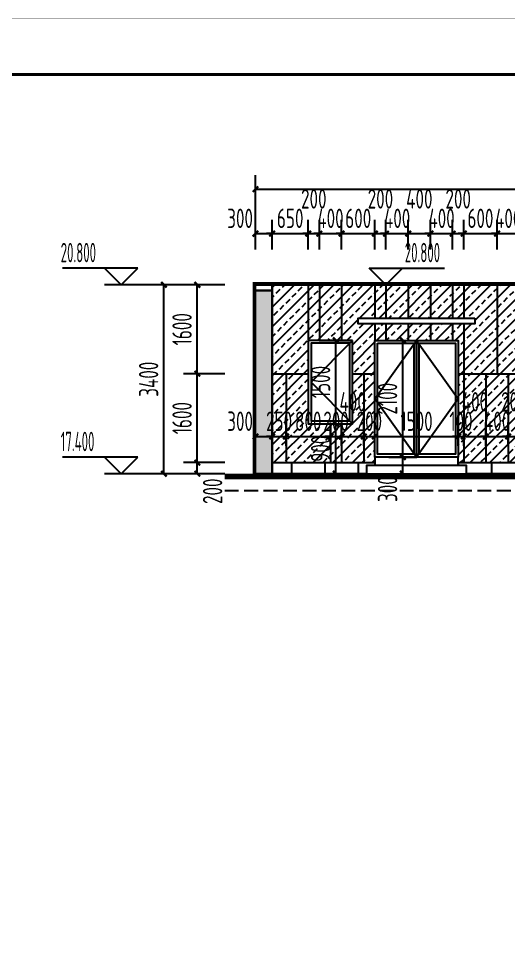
# Model space of a CAD drawing. Extents: x -863035 to 270371, y -8918 to 240488.
# Drawn here: x 204656 to 213469, y 155304 to 172177 of the extents above; entities that cross this region are included whole.
import ezdxf

# ---------------------------------------------------------------- set-up
doc = ezdxf.new("R2010")
doc.units = 0
doc.header["$LTSCALE"] = 1000
doc.header["$MEASUREMENT"] = 0
doc.linetypes.add('109-34 轴网$0$L1$0$$AUDIT_BAD_LTYPE1', pattern=[0])
doc.linetypes.add('DASH', pattern=[0.35, 0.25, -0.1])
for name, color, linetype in [('01-标注_尺寸', 124, 'Continuous'), ('01-标注_标高', 200, 'Continuous'), ('02-TEXT_标注', 130, 'Continuous'), ('05-填充_156', 156, 'Continuous'), ('05-填充_18', 18, 'Continuous'), ('A-C_窗', 140, 'Continuous'), ('E-墙面分格', 146, 'Continuous'), ('E-立面轮廓', 241, 'Continuous')]:
    doc.layers.add(name, color=color, linetype=linetype)
doc.layers.add('04-不打印_辅助线', color=165, linetype='Continuous', plot=False)
doc.styles.add('_TCH_DIM', font='ROS1', dxfattribs={"width": 0.75, "bigfont": 'JD'})
doc.styles.add('_TCH_DIM_T3', font='ROS1', dxfattribs={"width": 0.75, "bigfont": 'JD'})
doc.dimstyles.new('_TCH_ARCH&&100', dxfattribs={"dimtxt": 350, "dimasz": 100, "dimexe": 250, "dimexo": 300, "dimgap": 100, "dimtad": 1, "dimdec": 0, "dimzin": 0, "dimdsep": 46, "dimtxsty": '_TCH_DIM_T3', "dimblk": 'ARCHTICK', "dimcen": 0.09, "dimclrt": 7, "dimazin": 2, "dimtfac": 1, "dimtdec": 0, "dimtix": 1, "dimtmove": 2, "dimatfit": 3, "dimfxl": 0, "dimtolj": 1, "dimtzin": 0, "dimarcsym": 0})

# ---------------------------------------------------------------- blocks, each defined once
blk = doc.blocks.new('图框-A1+1-4')
for points, const_width in [([(0, 0), (1051, 0), (1051, 594), (0, 594)], 0.05), ([(976, 584), (25, 584), (25, 10), (976, 10)], 0.5)]:
    blk.add_lwpolyline(points, close=True, dxfattribs=dict(const_width=const_width))
blk = doc.blocks.new('AHSKLJDHOWIDJA')
blk.add_wipeout([(-314594, 266699), (-312794, 266699), (-312794, 266849), (-312944, 266849), (-312944, 269099), (-314444, 269099), (-314444, 266849), (-314594, 266849)]).dxf.layer = 'A-C_窗'
at = {"layer": 'A-C_窗', "linetype": '109-34 轴网$0$L1$0$$AUDIT_BAD_LTYPE1'}
for points in [[(-313694, 269099), (-312944, 268049), (-313694, 266999), (-314444, 268049), (-313694, 269099), (-313694, 266999)], [(-312944, 266849), (-312944, 266999), (-314444, 266999), (-314444, 266849)]]:
    blk.add_lwpolyline(points, dxfattribs=at)
for points in [[(-314444, 269099), (-313694, 269099), (-313694, 266999), (-314444, 266999)], [(-314394, 269049), (-313744, 269049), (-313744, 267049), (-314394, 267049)], [(-313694, 269099), (-312944, 269099), (-312944, 266999), (-313694, 266999)], [(-313644, 269049), (-312994, 269049), (-312994, 267049), (-313644, 267049)]]:
    blk.add_lwpolyline(points, close=True, dxfattribs=at)
at = {"layer": 'A-C_窗'}
blk.add_lwpolyline([(-312794, 266699), (-312794, 266849), (-314594, 266849), (-314594, 266699), (-312794, 266699)], dxfattribs=at)
blk = doc.blocks.new('JDLKSAJDLAKSDOW')
at = {"layer": 'A-C_窗', "linetype": '109-34 轴网$0$L1$0$$AUDIT_BAD_LTYPE1'}
for points in [[(-318024, 268749), (-318824, 268749), (-318824, 267249), (-318024, 267249)], [(-318074, 268699), (-318774, 268699), (-318774, 267299), (-318074, 267299)]]:
    blk.add_lwpolyline(points, close=True, dxfattribs=at)
blk.add_lwpolyline([(-318024, 268749), (-318774, 267999), (-318024, 267249)], dxfattribs=at)
blk = doc.blocks.new('_ArchTick')
at = {"color": 0, "linetype": 'ByBlock', "const_width": 0.4}
blk.add_lwpolyline([(-0.5, -0.5), (0.5, 0.5)], dxfattribs=at)
blk = doc.blocks.new('*D1823')
at = {"layer": '01-标注_尺寸', "color": 0, "lineweight": -2, "transparency": 16777216}
for p, q in [((207762, 167389), (207019, 167389)), ((207269, 163989), (207269, 167389)), ((207762, 163989), (207019, 163989))]:
    blk.add_line(p, q, dxfattribs=at)
at = {"layer": 'Defpoints', "color": 0, "transparency": 16777216}
for p in [(207269, 167389), (208062, 167389), (208062, 163989)]:
    blk.add_point(p, dxfattribs=at)
at = {"layer": '01-标注_尺寸', "color": 0, "lineweight": -2, "transparency": 16777216, "xscale": 100, "yscale": 100, "zscale": 100}
for p, rotation in [((207269, 167389), 90), ((207269, 163989), 270)]:
    blk.add_blockref('_ArchTick', p, dxfattribs=dict(at, rotation=rotation))
at = {"layer": '01-标注_尺寸', "color": 7, "transparency": 16777216, "insert": (206994, 165689), "char_height": 350, "attachment_point": 5, "rotation": 90, "style": '_TCH_DIM_T3'}
blk.add_mtext('\\A1;3400', dxfattribs=at)
blk = doc.blocks.new('*D1824')
at = {"layer": '01-标注_尺寸', "color": 0, "lineweight": -2, "transparency": 16777216}
for p, q in [((208364, 164189), (207621, 164189)), ((207871, 163989), (207871, 164189)), ((208364, 163989), (207621, 163989))]:
    blk.add_line(p, q, dxfattribs=at)
at = {"layer": 'Defpoints', "color": 0, "transparency": 16777216}
for p in [(207871, 164189), (208664, 164189), (208664, 163989)]:
    blk.add_point(p, dxfattribs=at)
at = {"layer": '01-标注_尺寸', "color": 0, "lineweight": -2, "transparency": 16777216, "xscale": 100, "yscale": 100, "zscale": 100}
for p, rotation in [((207871, 164189), 90), ((207871, 163989), 270)]:
    blk.add_blockref('_ArchTick', p, dxfattribs=dict(at, rotation=rotation))
at = {"layer": '01-标注_尺寸', "color": 7, "transparency": 16777216, "insert": (208146, 163673), "char_height": 350, "attachment_point": 5, "rotation": 90, "style": '_TCH_DIM_T3'}
blk.add_mtext('\\A1;200', dxfattribs=at)
blk = doc.blocks.new('*D1825')
at = {"layer": '01-标注_尺寸', "color": 0, "lineweight": -2, "transparency": 16777216}
for p, q in [((208364, 165789), (207621, 165789)), ((207871, 164189), (207871, 165789)), ((208364, 164189), (207621, 164189))]:
    blk.add_line(p, q, dxfattribs=at)
at = {"layer": 'Defpoints', "color": 0, "transparency": 16777216}
for p in [(207871, 165789), (208664, 165789), (208664, 164189)]:
    blk.add_point(p, dxfattribs=at)
at = {"layer": '01-标注_尺寸', "color": 0, "lineweight": -2, "transparency": 16777216, "xscale": 100, "yscale": 100, "zscale": 100}
for p, rotation in [((207871, 165789), 90), ((207871, 164189), 270)]:
    blk.add_blockref('_ArchTick', p, dxfattribs=dict(at, rotation=rotation))
at = {"layer": '01-标注_尺寸', "color": 7, "transparency": 16777216, "insert": (207596, 164989), "char_height": 350, "attachment_point": 5, "rotation": 90, "style": '_TCH_DIM_T3'}
blk.add_mtext('\\A1;1600', dxfattribs=at)
blk = doc.blocks.new('*D1826')
at = {"layer": '01-标注_尺寸', "color": 0, "lineweight": -2, "transparency": 16777216}
for p, q in [((208364, 167389), (207621, 167389)), ((207871, 165789), (207871, 167389)), ((208364, 165789), (207621, 165789))]:
    blk.add_line(p, q, dxfattribs=at)
at = {"layer": 'Defpoints', "color": 0, "transparency": 16777216}
for p in [(207871, 167389), (208664, 167389), (208664, 165789)]:
    blk.add_point(p, dxfattribs=at)
at = {"layer": '01-标注_尺寸', "color": 0, "lineweight": -2, "transparency": 16777216, "xscale": 100, "yscale": 100, "zscale": 100}
for p, rotation in [((207871, 167389), 90), ((207871, 165789), 270)]:
    blk.add_blockref('_ArchTick', p, dxfattribs=dict(at, rotation=rotation))
at = {"layer": '01-标注_尺寸', "color": 7, "transparency": 16777216, "insert": (207596, 166589), "char_height": 350, "attachment_point": 5, "rotation": 90, "style": '_TCH_DIM_T3'}
blk.add_mtext('\\A1;1600', dxfattribs=at)
blk = doc.blocks.new('*D1920')
at = {"layer": '01-标注_尺寸', "color": 0, "lineweight": -2, "transparency": 16777216}
for p, q in [((208918, 168324), (208918, 169360)), ((227318, 168324), (227318, 169360)), ((208918, 169110), (227318, 169110))]:
    blk.add_line(p, q, dxfattribs=at)
at = {"layer": 'Defpoints', "color": 0, "transparency": 16777216}
for p in [(227318, 169110), (208918, 168024), (227318, 168024)]:
    blk.add_point(p, dxfattribs=at)
at = {"layer": '01-标注_尺寸', "color": 0, "lineweight": -2, "transparency": 16777216, "xscale": 100, "yscale": 100, "zscale": 100, "rotation": 180}
blk.add_blockref('_ArchTick', (208918, 169110), dxfattribs=at)
at = {"layer": '01-标注_尺寸', "color": 0, "lineweight": -2, "transparency": 16777216, "xscale": 100, "yscale": 100, "zscale": 100}
blk.add_blockref('_ArchTick', (227318, 169110), dxfattribs=at)
at = {"layer": '01-标注_尺寸', "color": 7, "transparency": 16777216, "insert": (218118, 169385), "char_height": 350, "attachment_point": 5, "style": '_TCH_DIM_T3'}
blk.add_mtext('\\A1;18400', dxfattribs=at)
blk = doc.blocks.new('*D1921')
at = {"layer": '01-标注_尺寸', "color": 0, "lineweight": -2, "transparency": 16777216}
for p, q in [((208918, 168024), (208918, 168560)), ((209218, 168024), (209218, 168560)), ((208918, 168310), (209218, 168310))]:
    blk.add_line(p, q, dxfattribs=at)
at = {"layer": 'Defpoints', "color": 0, "transparency": 16777216}
for p in [(209218, 168310), (208918, 167724), (209218, 167724)]:
    blk.add_point(p, dxfattribs=at)
at = {"layer": '01-标注_尺寸', "color": 0, "lineweight": -2, "transparency": 16777216, "xscale": 100, "yscale": 100, "zscale": 100, "rotation": 180}
blk.add_blockref('_ArchTick', (208918, 168310), dxfattribs=at)
at = {"layer": '01-标注_尺寸', "color": 0, "lineweight": -2, "transparency": 16777216, "xscale": 100, "yscale": 100, "zscale": 100}
blk.add_blockref('_ArchTick', (209218, 168310), dxfattribs=at)
at = {"layer": '01-标注_尺寸', "color": 7, "transparency": 16777216, "insert": (208641, 168585), "char_height": 350, "attachment_point": 5, "style": '_TCH_DIM_T3'}
blk.add_mtext('\\A1;300', dxfattribs=at)
blk = doc.blocks.new('*D1922')
at = {"layer": '01-标注_尺寸', "color": 0, "lineweight": -2, "transparency": 16777216}
for p, q in [((209218, 168024), (209218, 168560)), ((209868, 168024), (209868, 168560)), ((209218, 168310), (209118, 168310)), ((209218, 168310), (209868, 168310)), ((209868, 168310), (209968, 168310))]:
    blk.add_line(p, q, dxfattribs=at)
at = {"layer": 'Defpoints', "color": 0, "transparency": 16777216}
for p in [(209868, 168310), (209218, 167724), (209868, 167724)]:
    blk.add_point(p, dxfattribs=at)
at = {"layer": '01-标注_尺寸', "color": 0, "lineweight": -2, "transparency": 16777216, "xscale": 100, "yscale": 100, "zscale": 100}
blk.add_blockref('_ArchTick', (209218, 168310), dxfattribs=at)
at = {"layer": '01-标注_尺寸', "color": 0, "lineweight": -2, "transparency": 16777216, "xscale": 100, "yscale": 100, "zscale": 100, "rotation": 180}
blk.add_blockref('_ArchTick', (209868, 168310), dxfattribs=at)
at = {"layer": '01-标注_尺寸', "color": 7, "transparency": 16777216, "insert": (209543, 168585), "char_height": 350, "attachment_point": 5, "style": '_TCH_DIM_T3'}
blk.add_mtext('\\A1;650', dxfattribs=at)
blk = doc.blocks.new('*D1923')
at = {"layer": '01-标注_尺寸', "color": 0, "lineweight": -2, "transparency": 16777216}
for p, q in [((209868, 168024), (209868, 168560)), ((210068, 168024), (210068, 168560)), ((209868, 168310), (209768, 168310)), ((209868, 168310), (210068, 168310)), ((210068, 168310), (210168, 168310))]:
    blk.add_line(p, q, dxfattribs=at)
at = {"layer": 'Defpoints', "color": 0, "transparency": 16777216}
for p in [(210068, 168310), (209868, 167724), (210068, 167724)]:
    blk.add_point(p, dxfattribs=at)
at = {"layer": '01-标注_尺寸', "color": 0, "lineweight": -2, "transparency": 16777216, "xscale": 100, "yscale": 100, "zscale": 100}
blk.add_blockref('_ArchTick', (209868, 168310), dxfattribs=at)
at = {"layer": '01-标注_尺寸', "color": 0, "lineweight": -2, "transparency": 16777216, "xscale": 100, "yscale": 100, "zscale": 100, "rotation": 180}
blk.add_blockref('_ArchTick', (210068, 168310), dxfattribs=at)
at = {"layer": '01-标注_尺寸', "color": 7, "transparency": 16777216, "insert": (209968, 168935), "char_height": 350, "attachment_point": 5, "style": '_TCH_DIM_T3'}
blk.add_mtext('\\A1;200', dxfattribs=at)
blk = doc.blocks.new('*D1924')
at = {"layer": '01-标注_尺寸', "color": 0, "lineweight": -2, "transparency": 16777216}
for p, q in [((210068, 168024), (210068, 168560)), ((210468, 168024), (210468, 168560)), ((210068, 168310), (209968, 168310)), ((210068, 168310), (210468, 168310)), ((210468, 168310), (210568, 168310))]:
    blk.add_line(p, q, dxfattribs=at)
at = {"layer": 'Defpoints', "color": 0, "transparency": 16777216}
for p in [(210468, 168310), (210068, 167724), (210468, 167724)]:
    blk.add_point(p, dxfattribs=at)
at = {"layer": '01-标注_尺寸', "color": 0, "lineweight": -2, "transparency": 16777216, "xscale": 100, "yscale": 100, "zscale": 100}
blk.add_blockref('_ArchTick', (210068, 168310), dxfattribs=at)
at = {"layer": '01-标注_尺寸', "color": 0, "lineweight": -2, "transparency": 16777216, "xscale": 100, "yscale": 100, "zscale": 100, "rotation": 180}
blk.add_blockref('_ArchTick', (210468, 168310), dxfattribs=at)
at = {"layer": '01-标注_尺寸', "color": 7, "transparency": 16777216, "insert": (210268, 168585), "char_height": 350, "attachment_point": 5, "style": '_TCH_DIM_T3'}
blk.add_mtext('\\A1;400', dxfattribs=at)
blk = doc.blocks.new('*D1925')
at = {"layer": '01-标注_尺寸', "color": 0, "lineweight": -2, "transparency": 16777216}
for p, q in [((210468, 168024), (210468, 168560)), ((211068, 168024), (211068, 168560)), ((210468, 168310), (210368, 168310)), ((210468, 168310), (211068, 168310)), ((211068, 168310), (211168, 168310))]:
    blk.add_line(p, q, dxfattribs=at)
at = {"layer": 'Defpoints', "color": 0, "transparency": 16777216}
for p in [(211068, 168310), (210468, 167724), (211068, 167724)]:
    blk.add_point(p, dxfattribs=at)
at = {"layer": '01-标注_尺寸', "color": 0, "lineweight": -2, "transparency": 16777216, "xscale": 100, "yscale": 100, "zscale": 100}
blk.add_blockref('_ArchTick', (210468, 168310), dxfattribs=at)
at = {"layer": '01-标注_尺寸', "color": 0, "lineweight": -2, "transparency": 16777216, "xscale": 100, "yscale": 100, "zscale": 100, "rotation": 180}
blk.add_blockref('_ArchTick', (211068, 168310), dxfattribs=at)
at = {"layer": '01-标注_尺寸', "color": 7, "transparency": 16777216, "insert": (210768, 168585), "char_height": 350, "attachment_point": 5, "style": '_TCH_DIM_T3'}
blk.add_mtext('\\A1;600', dxfattribs=at)
blk = doc.blocks.new('*D1926')
at = {"layer": '01-标注_尺寸', "color": 0, "lineweight": -2, "transparency": 16777216}
for p, q in [((211068, 168024), (211068, 168560)), ((211268, 168024), (211268, 168560)), ((211068, 168310), (211268, 168310))]:
    blk.add_line(p, q, dxfattribs=at)
at = {"layer": 'Defpoints', "color": 0, "transparency": 16777216}
for p in [(211268, 168310), (211068, 167724), (211268, 167724)]:
    blk.add_point(p, dxfattribs=at)
at = {"layer": '01-标注_尺寸', "color": 0, "lineweight": -2, "transparency": 16777216, "xscale": 100, "yscale": 100, "zscale": 100, "rotation": 180}
blk.add_blockref('_ArchTick', (211068, 168310), dxfattribs=at)
at = {"layer": '01-标注_尺寸', "color": 0, "lineweight": -2, "transparency": 16777216, "xscale": 100, "yscale": 100, "zscale": 100}
blk.add_blockref('_ArchTick', (211268, 168310), dxfattribs=at)
at = {"layer": '01-标注_尺寸', "color": 7, "transparency": 16777216, "insert": (211168, 168935), "char_height": 350, "attachment_point": 5, "style": '_TCH_DIM_T3'}
blk.add_mtext('\\A1;200', dxfattribs=at)
blk = doc.blocks.new('*D1927')
at = {"layer": '01-标注_尺寸', "color": 0, "lineweight": -2, "transparency": 16777216}
for p, q in [((211268, 168024), (211268, 168560)), ((211668, 168024), (211668, 168560)), ((211268, 168310), (211168, 168310)), ((211268, 168310), (211668, 168310)), ((211668, 168310), (211768, 168310))]:
    blk.add_line(p, q, dxfattribs=at)
at = {"layer": 'Defpoints', "color": 0, "transparency": 16777216}
for p in [(211668, 168310), (211268, 167724), (211668, 167724)]:
    blk.add_point(p, dxfattribs=at)
at = {"layer": '01-标注_尺寸', "color": 0, "lineweight": -2, "transparency": 16777216, "xscale": 100, "yscale": 100, "zscale": 100}
blk.add_blockref('_ArchTick', (211268, 168310), dxfattribs=at)
at = {"layer": '01-标注_尺寸', "color": 0, "lineweight": -2, "transparency": 16777216, "xscale": 100, "yscale": 100, "zscale": 100, "rotation": 180}
blk.add_blockref('_ArchTick', (211668, 168310), dxfattribs=at)
at = {"layer": '01-标注_尺寸', "color": 7, "transparency": 16777216, "insert": (211468, 168585), "char_height": 350, "attachment_point": 5, "style": '_TCH_DIM_T3'}
blk.add_mtext('\\A1;400', dxfattribs=at)
blk = doc.blocks.new('*D1928')
at = {"layer": '01-标注_尺寸', "color": 0, "lineweight": -2, "transparency": 16777216}
for p, q in [((211668, 168024), (211668, 168560)), ((212068, 168024), (212068, 168560)), ((211668, 168310), (212068, 168310))]:
    blk.add_line(p, q, dxfattribs=at)
at = {"layer": 'Defpoints', "color": 0, "transparency": 16777216}
for p in [(212068, 168310), (211668, 167724), (212068, 167724)]:
    blk.add_point(p, dxfattribs=at)
at = {"layer": '01-标注_尺寸', "color": 0, "lineweight": -2, "transparency": 16777216, "xscale": 100, "yscale": 100, "zscale": 100, "rotation": 180}
blk.add_blockref('_ArchTick', (211668, 168310), dxfattribs=at)
at = {"layer": '01-标注_尺寸', "color": 0, "lineweight": -2, "transparency": 16777216, "xscale": 100, "yscale": 100, "zscale": 100}
blk.add_blockref('_ArchTick', (212068, 168310), dxfattribs=at)
at = {"layer": '01-标注_尺寸', "color": 7, "transparency": 16777216, "insert": (211868, 168935), "char_height": 350, "attachment_point": 5, "style": '_TCH_DIM_T3'}
blk.add_mtext('\\A1;400', dxfattribs=at)
blk = doc.blocks.new('*D1929')
at = {"layer": '01-标注_尺寸', "color": 0, "lineweight": -2, "transparency": 16777216}
for p, q in [((212068, 168024), (212068, 168560)), ((212468, 168024), (212468, 168560)), ((212068, 168310), (211968, 168310)), ((212068, 168310), (212468, 168310)), ((212468, 168310), (212568, 168310))]:
    blk.add_line(p, q, dxfattribs=at)
at = {"layer": 'Defpoints', "color": 0, "transparency": 16777216}
for p in [(212468, 168310), (212068, 167724), (212468, 167724)]:
    blk.add_point(p, dxfattribs=at)
at = {"layer": '01-标注_尺寸', "color": 0, "lineweight": -2, "transparency": 16777216, "xscale": 100, "yscale": 100, "zscale": 100}
blk.add_blockref('_ArchTick', (212068, 168310), dxfattribs=at)
at = {"layer": '01-标注_尺寸', "color": 0, "lineweight": -2, "transparency": 16777216, "xscale": 100, "yscale": 100, "zscale": 100, "rotation": 180}
blk.add_blockref('_ArchTick', (212468, 168310), dxfattribs=at)
at = {"layer": '01-标注_尺寸', "color": 7, "transparency": 16777216, "insert": (212268, 168585), "char_height": 350, "attachment_point": 5, "style": '_TCH_DIM_T3'}
blk.add_mtext('\\A1;400', dxfattribs=at)
blk = doc.blocks.new('*D1930')
at = {"layer": '01-标注_尺寸', "color": 0, "lineweight": -2, "transparency": 16777216}
for p, q in [((212468, 168024), (212468, 168560)), ((212668, 168024), (212668, 168560)), ((212468, 168310), (212668, 168310))]:
    blk.add_line(p, q, dxfattribs=at)
at = {"layer": 'Defpoints', "color": 0, "transparency": 16777216}
for p in [(212668, 168310), (212468, 167724), (212668, 167724)]:
    blk.add_point(p, dxfattribs=at)
at = {"layer": '01-标注_尺寸', "color": 0, "lineweight": -2, "transparency": 16777216, "xscale": 100, "yscale": 100, "zscale": 100, "rotation": 180}
blk.add_blockref('_ArchTick', (212468, 168310), dxfattribs=at)
at = {"layer": '01-标注_尺寸', "color": 0, "lineweight": -2, "transparency": 16777216, "xscale": 100, "yscale": 100, "zscale": 100}
blk.add_blockref('_ArchTick', (212668, 168310), dxfattribs=at)
at = {"layer": '01-标注_尺寸', "color": 7, "transparency": 16777216, "insert": (212568, 168935), "char_height": 350, "attachment_point": 5, "style": '_TCH_DIM_T3'}
blk.add_mtext('\\A1;200', dxfattribs=at)
blk = doc.blocks.new('*D1931')
at = {"layer": '01-标注_尺寸', "color": 0, "lineweight": -2, "transparency": 16777216}
for p, q in [((212668, 168024), (212668, 168560)), ((213268, 168024), (213268, 168560)), ((212668, 168310), (212568, 168310)), ((212668, 168310), (213268, 168310)), ((213268, 168310), (213368, 168310))]:
    blk.add_line(p, q, dxfattribs=at)
at = {"layer": 'Defpoints', "color": 0, "transparency": 16777216}
for p in [(213268, 168310), (212668, 167724), (213268, 167724)]:
    blk.add_point(p, dxfattribs=at)
at = {"layer": '01-标注_尺寸', "color": 0, "lineweight": -2, "transparency": 16777216, "xscale": 100, "yscale": 100, "zscale": 100}
blk.add_blockref('_ArchTick', (212668, 168310), dxfattribs=at)
at = {"layer": '01-标注_尺寸', "color": 0, "lineweight": -2, "transparency": 16777216, "xscale": 100, "yscale": 100, "zscale": 100, "rotation": 180}
blk.add_blockref('_ArchTick', (213268, 168310), dxfattribs=at)
at = {"layer": '01-标注_尺寸', "color": 7, "transparency": 16777216, "insert": (212968, 168585), "char_height": 350, "attachment_point": 5, "style": '_TCH_DIM_T3'}
blk.add_mtext('\\A1;600', dxfattribs=at)
blk = doc.blocks.new('*D1932')
at = {"layer": '01-标注_尺寸', "color": 0, "lineweight": -2, "transparency": 16777216}
for p, q in [((213268, 168024), (213268, 168560)), ((213668, 168024), (213668, 168560)), ((213268, 168310), (213168, 168310)), ((213268, 168310), (213668, 168310)), ((213668, 168310), (213768, 168310))]:
    blk.add_line(p, q, dxfattribs=at)
at = {"layer": 'Defpoints', "color": 0, "transparency": 16777216}
for p in [(213668, 168310), (213268, 167724), (213668, 167724)]:
    blk.add_point(p, dxfattribs=at)
at = {"layer": '01-标注_尺寸', "color": 0, "lineweight": -2, "transparency": 16777216, "xscale": 100, "yscale": 100, "zscale": 100}
blk.add_blockref('_ArchTick', (213268, 168310), dxfattribs=at)
at = {"layer": '01-标注_尺寸', "color": 0, "lineweight": -2, "transparency": 16777216, "xscale": 100, "yscale": 100, "zscale": 100, "rotation": 180}
blk.add_blockref('_ArchTick', (213668, 168310), dxfattribs=at)
at = {"layer": '01-标注_尺寸', "color": 7, "transparency": 16777216, "insert": (213468, 168585), "char_height": 350, "attachment_point": 5, "style": '_TCH_DIM_T3'}
blk.add_mtext('\\A1;400', dxfattribs=at)
blk = doc.blocks.new('*D2128')
at = {"layer": '01-标注_尺寸', "color": 0, "lineweight": -2, "transparency": 16777216}
for p, q in [((211321, 166389), (211821, 166389)), ((211571, 164289), (211571, 166389)), ((211321, 164289), (211821, 164289))]:
    blk.add_line(p, q, dxfattribs=at)
at = {"layer": 'Defpoints', "color": 0, "transparency": 16777216}
for p in [(211021, 166389), (211571, 166389), (211021, 164289)]:
    blk.add_point(p, dxfattribs=at)
at = {"layer": '01-标注_尺寸', "color": 0, "lineweight": -2, "transparency": 16777216, "xscale": 100, "yscale": 100, "zscale": 100}
for p, rotation in [((211571, 166389), 90), ((211571, 164289), 270)]:
    blk.add_blockref('_ArchTick', p, dxfattribs=dict(at, rotation=rotation))
at = {"layer": '01-标注_尺寸', "color": 7, "transparency": 16777216, "insert": (211296, 165339), "char_height": 350, "attachment_point": 5, "rotation": 90, "style": '_TCH_DIM_T3'}
blk.add_mtext('\\A1;2100', dxfattribs=at)
blk = doc.blocks.new('*D2129')
at = {"layer": '01-标注_尺寸', "color": 0, "lineweight": -2, "transparency": 16777216}
for p, q in [((211321, 164289), (211821, 164289)), ((211571, 163989), (211571, 164289)), ((211321, 163989), (211821, 163989))]:
    blk.add_line(p, q, dxfattribs=at)
at = {"layer": 'Defpoints', "color": 0, "transparency": 16777216}
for p in [(211021, 164289), (211571, 164289), (211021, 163989)]:
    blk.add_point(p, dxfattribs=at)
at = {"layer": '01-标注_尺寸', "color": 0, "lineweight": -2, "transparency": 16777216, "xscale": 100, "yscale": 100, "zscale": 100}
for p, rotation in [((211571, 164289), 90), ((211571, 163989), 270)]:
    blk.add_blockref('_ArchTick', p, dxfattribs=dict(at, rotation=rotation))
at = {"layer": '01-标注_尺寸', "color": 7, "transparency": 16777216, "insert": (211296, 163711), "char_height": 350, "attachment_point": 5, "rotation": 90, "style": '_TCH_DIM_T3'}
blk.add_mtext('\\A1;300', dxfattribs=at)
blk = doc.blocks.new('*D2130')
at = {"layer": '01-标注_尺寸', "color": 0, "lineweight": -2, "transparency": 16777216}
for p, q in [((210065, 166389), (210615, 166389)), ((210365, 164889), (210365, 166389)), ((210065, 164889), (210615, 164889))]:
    blk.add_line(p, q, dxfattribs=at)
at = {"layer": 'Defpoints', "color": 0, "transparency": 16777216}
for p in [(209765, 166389), (210365, 166389), (209765, 164889)]:
    blk.add_point(p, dxfattribs=at)
at = {"layer": '01-标注_尺寸', "color": 0, "lineweight": -2, "transparency": 16777216, "xscale": 100, "yscale": 100, "zscale": 100}
for p, rotation in [((210365, 166389), 90), ((210365, 164889), 270)]:
    blk.add_blockref('_ArchTick', p, dxfattribs=dict(at, rotation=rotation))
at = {"layer": '01-标注_尺寸', "color": 7, "transparency": 16777216, "insert": (210090, 165639), "char_height": 350, "attachment_point": 5, "rotation": 90, "style": '_TCH_DIM_T3'}
blk.add_mtext('\\A1;1500', dxfattribs=at)
blk = doc.blocks.new('*D2131')
at = {"layer": '01-标注_尺寸', "color": 0, "lineweight": -2, "transparency": 16777216}
for p, q in [((210065, 164889), (210615, 164889)), ((210365, 163989), (210365, 164889)), ((210065, 163989), (210615, 163989))]:
    blk.add_line(p, q, dxfattribs=at)
at = {"layer": 'Defpoints', "color": 0, "transparency": 16777216}
for p in [(209765, 164889), (210365, 164889), (209765, 163989)]:
    blk.add_point(p, dxfattribs=at)
at = {"layer": '01-标注_尺寸', "color": 0, "lineweight": -2, "transparency": 16777216, "xscale": 100, "yscale": 100, "zscale": 100}
for p, rotation in [((210365, 164889), 90), ((210365, 163989), 270)]:
    blk.add_blockref('_ArchTick', p, dxfattribs=dict(at, rotation=rotation))
at = {"layer": '01-标注_尺寸', "color": 7, "transparency": 16777216, "insert": (210090, 164439), "char_height": 350, "attachment_point": 5, "rotation": 90, "style": '_TCH_DIM_T3'}
blk.add_mtext('\\A1;900', dxfattribs=at)
blk = doc.blocks.new('*D2209')
at = {"layer": '01-标注_尺寸', "color": 0, "lineweight": -2, "transparency": 16777216}
for p, q in [((208918, 164489), (208918, 164908)), ((209218, 164489), (209218, 164908)), ((208918, 164658), (209218, 164658))]:
    blk.add_line(p, q, dxfattribs=at)
at = {"layer": 'Defpoints', "color": 0, "transparency": 16777216}
for p in [(209218, 164658), (208918, 164189), (209218, 164189)]:
    blk.add_point(p, dxfattribs=at)
at = {"layer": '01-标注_尺寸', "color": 0, "lineweight": -2, "transparency": 16777216, "xscale": 100, "yscale": 100, "zscale": 100, "rotation": 180}
blk.add_blockref('_ArchTick', (208918, 164658), dxfattribs=at)
at = {"layer": '01-标注_尺寸', "color": 0, "lineweight": -2, "transparency": 16777216, "xscale": 100, "yscale": 100, "zscale": 100}
blk.add_blockref('_ArchTick', (209218, 164658), dxfattribs=at)
at = {"layer": '01-标注_尺寸', "color": 7, "transparency": 16777216, "insert": (208641, 164933), "char_height": 350, "attachment_point": 5, "style": '_TCH_DIM_T3'}
blk.add_mtext('\\A1;300', dxfattribs=at)
blk = doc.blocks.new('*D2210')
at = {"layer": '01-标注_尺寸', "color": 0, "lineweight": -2, "transparency": 16777216}
for p, q in [((209218, 164489), (209218, 164908)), ((209468, 164489), (209468, 164908)), ((209218, 164658), (209118, 164658)), ((209218, 164658), (209468, 164658)), ((209468, 164658), (209568, 164658))]:
    blk.add_line(p, q, dxfattribs=at)
at = {"layer": 'Defpoints', "color": 0, "transparency": 16777216}
for p in [(209468, 164658), (209218, 164189), (209468, 164189)]:
    blk.add_point(p, dxfattribs=at)
at = {"layer": '01-标注_尺寸', "color": 0, "lineweight": -2, "transparency": 16777216, "xscale": 100, "yscale": 100, "zscale": 100}
blk.add_blockref('_ArchTick', (209218, 164658), dxfattribs=at)
at = {"layer": '01-标注_尺寸', "color": 0, "lineweight": -2, "transparency": 16777216, "xscale": 100, "yscale": 100, "zscale": 100, "rotation": 180}
blk.add_blockref('_ArchTick', (209468, 164658), dxfattribs=at)
at = {"layer": '01-标注_尺寸', "color": 7, "transparency": 16777216, "insert": (209343, 164933), "char_height": 350, "attachment_point": 5, "style": '_TCH_DIM_T3'}
blk.add_mtext('\\A1;250', dxfattribs=at)
blk = doc.blocks.new('*D2211')
at = {"layer": '01-标注_尺寸', "color": 0, "lineweight": -2, "transparency": 16777216}
for p, q in [((209468, 164489), (209468, 164908)), ((210268, 164489), (210268, 164908)), ((209468, 164658), (210268, 164658))]:
    blk.add_line(p, q, dxfattribs=at)
at = {"layer": 'Defpoints', "color": 0, "transparency": 16777216}
for p in [(210268, 164658), (209468, 164189), (210268, 164189)]:
    blk.add_point(p, dxfattribs=at)
at = {"layer": '01-标注_尺寸', "color": 0, "lineweight": -2, "transparency": 16777216, "xscale": 100, "yscale": 100, "zscale": 100, "rotation": 180}
blk.add_blockref('_ArchTick', (209468, 164658), dxfattribs=at)
at = {"layer": '01-标注_尺寸', "color": 0, "lineweight": -2, "transparency": 16777216, "xscale": 100, "yscale": 100, "zscale": 100}
blk.add_blockref('_ArchTick', (210268, 164658), dxfattribs=at)
at = {"layer": '01-标注_尺寸', "color": 7, "transparency": 16777216, "insert": (209868, 164933), "char_height": 350, "attachment_point": 5, "style": '_TCH_DIM_T3'}
blk.add_mtext('\\A1;800', dxfattribs=at)
blk = doc.blocks.new('*D2212')
at = {"layer": '01-标注_尺寸', "color": 0, "lineweight": -2, "transparency": 16777216}
for p, q in [((210268, 164489), (210268, 164908)), ((210468, 164489), (210468, 164908)), ((210268, 164658), (210168, 164658)), ((210268, 164658), (210468, 164658)), ((210468, 164658), (210568, 164658))]:
    blk.add_line(p, q, dxfattribs=at)
at = {"layer": 'Defpoints', "color": 0, "transparency": 16777216}
for p in [(210468, 164658), (210268, 164189), (210468, 164189)]:
    blk.add_point(p, dxfattribs=at)
at = {"layer": '01-标注_尺寸', "color": 0, "lineweight": -2, "transparency": 16777216, "xscale": 100, "yscale": 100, "zscale": 100}
blk.add_blockref('_ArchTick', (210268, 164658), dxfattribs=at)
at = {"layer": '01-标注_尺寸', "color": 0, "lineweight": -2, "transparency": 16777216, "xscale": 100, "yscale": 100, "zscale": 100, "rotation": 180}
blk.add_blockref('_ArchTick', (210468, 164658), dxfattribs=at)
at = {"layer": '01-标注_尺寸', "color": 7, "transparency": 16777216, "insert": (210368, 164933), "char_height": 350, "attachment_point": 5, "style": '_TCH_DIM_T3'}
blk.add_mtext('\\A1;200', dxfattribs=at)
blk = doc.blocks.new('*D2213')
at = {"layer": '01-标注_尺寸', "color": 0, "lineweight": -2, "transparency": 16777216}
for p, q in [((210468, 164489), (210468, 164908)), ((210868, 164489), (210868, 164908)), ((210468, 164658), (210868, 164658))]:
    blk.add_line(p, q, dxfattribs=at)
at = {"layer": 'Defpoints', "color": 0, "transparency": 16777216}
for p in [(210868, 164658), (210468, 164189), (210868, 164189)]:
    blk.add_point(p, dxfattribs=at)
at = {"layer": '01-标注_尺寸', "color": 0, "lineweight": -2, "transparency": 16777216, "xscale": 100, "yscale": 100, "zscale": 100, "rotation": 180}
blk.add_blockref('_ArchTick', (210468, 164658), dxfattribs=at)
at = {"layer": '01-标注_尺寸', "color": 0, "lineweight": -2, "transparency": 16777216, "xscale": 100, "yscale": 100, "zscale": 100}
blk.add_blockref('_ArchTick', (210868, 164658), dxfattribs=at)
at = {"layer": '01-标注_尺寸', "color": 7, "transparency": 16777216, "insert": (210668, 165283), "char_height": 350, "attachment_point": 5, "style": '_TCH_DIM_T3'}
blk.add_mtext('\\A1;400', dxfattribs=at)
blk = doc.blocks.new('*D2214')
at = {"layer": '01-标注_尺寸', "color": 0, "lineweight": -2, "transparency": 16777216}
for p, q in [((210868, 164489), (210868, 164908)), ((211068, 164489), (211068, 164908)), ((210868, 164658), (210768, 164658)), ((210868, 164658), (211068, 164658)), ((211068, 164658), (211168, 164658))]:
    blk.add_line(p, q, dxfattribs=at)
at = {"layer": 'Defpoints', "color": 0, "transparency": 16777216}
for p in [(211068, 164658), (210868, 164189), (211068, 164189)]:
    blk.add_point(p, dxfattribs=at)
at = {"layer": '01-标注_尺寸', "color": 0, "lineweight": -2, "transparency": 16777216, "xscale": 100, "yscale": 100, "zscale": 100}
blk.add_blockref('_ArchTick', (210868, 164658), dxfattribs=at)
at = {"layer": '01-标注_尺寸', "color": 0, "lineweight": -2, "transparency": 16777216, "xscale": 100, "yscale": 100, "zscale": 100, "rotation": 180}
blk.add_blockref('_ArchTick', (211068, 164658), dxfattribs=at)
at = {"layer": '01-标注_尺寸', "color": 7, "transparency": 16777216, "insert": (210968, 164933), "char_height": 350, "attachment_point": 5, "style": '_TCH_DIM_T3'}
blk.add_mtext('\\A1;200', dxfattribs=at)
blk = doc.blocks.new('*D2215')
at = {"layer": '01-标注_尺寸', "color": 0, "lineweight": -2, "transparency": 16777216}
for p, q in [((211068, 164489), (211068, 164908)), ((212568, 164489), (212568, 164908)), ((211068, 164658), (212568, 164658))]:
    blk.add_line(p, q, dxfattribs=at)
at = {"layer": 'Defpoints', "color": 0, "transparency": 16777216}
for p in [(212568, 164658), (211068, 164189), (212568, 164189)]:
    blk.add_point(p, dxfattribs=at)
at = {"layer": '01-标注_尺寸', "color": 0, "lineweight": -2, "transparency": 16777216, "xscale": 100, "yscale": 100, "zscale": 100, "rotation": 180}
blk.add_blockref('_ArchTick', (211068, 164658), dxfattribs=at)
at = {"layer": '01-标注_尺寸', "color": 0, "lineweight": -2, "transparency": 16777216, "xscale": 100, "yscale": 100, "zscale": 100}
blk.add_blockref('_ArchTick', (212568, 164658), dxfattribs=at)
at = {"layer": '01-标注_尺寸', "color": 7, "transparency": 16777216, "insert": (211818, 164933), "char_height": 350, "attachment_point": 5, "style": '_TCH_DIM_T3'}
blk.add_mtext('\\A1;1500', dxfattribs=at)
blk = doc.blocks.new('*D2216')
at = {"layer": '01-标注_尺寸', "color": 0, "lineweight": -2, "transparency": 16777216}
for p, q in [((212568, 164489), (212568, 164908)), ((212668, 164489), (212668, 164908)), ((212568, 164658), (212468, 164658)), ((212568, 164658), (212668, 164658)), ((212668, 164658), (212768, 164658))]:
    blk.add_line(p, q, dxfattribs=at)
at = {"layer": 'Defpoints', "color": 0, "transparency": 16777216}
for p in [(212668, 164658), (212568, 164189), (212668, 164189)]:
    blk.add_point(p, dxfattribs=at)
at = {"layer": '01-标注_尺寸', "color": 0, "lineweight": -2, "transparency": 16777216, "xscale": 100, "yscale": 100, "zscale": 100}
blk.add_blockref('_ArchTick', (212568, 164658), dxfattribs=at)
at = {"layer": '01-标注_尺寸', "color": 0, "lineweight": -2, "transparency": 16777216, "xscale": 100, "yscale": 100, "zscale": 100, "rotation": 180}
blk.add_blockref('_ArchTick', (212668, 164658), dxfattribs=at)
at = {"layer": '01-标注_尺寸', "color": 7, "transparency": 16777216, "insert": (212618, 164933), "char_height": 350, "attachment_point": 5, "style": '_TCH_DIM_T3'}
blk.add_mtext('\\A1;100', dxfattribs=at)
blk = doc.blocks.new('*D2217')
at = {"layer": '01-标注_尺寸', "color": 0, "lineweight": -2, "transparency": 16777216}
for p, q in [((212668, 164489), (212668, 164908)), ((213068, 164489), (213068, 164908)), ((212668, 164658), (213068, 164658))]:
    blk.add_line(p, q, dxfattribs=at)
at = {"layer": 'Defpoints', "color": 0, "transparency": 16777216}
for p in [(213068, 164658), (212668, 164189), (213068, 164189)]:
    blk.add_point(p, dxfattribs=at)
at = {"layer": '01-标注_尺寸', "color": 0, "lineweight": -2, "transparency": 16777216, "xscale": 100, "yscale": 100, "zscale": 100, "rotation": 180}
blk.add_blockref('_ArchTick', (212668, 164658), dxfattribs=at)
at = {"layer": '01-标注_尺寸', "color": 0, "lineweight": -2, "transparency": 16777216, "xscale": 100, "yscale": 100, "zscale": 100}
blk.add_blockref('_ArchTick', (213068, 164658), dxfattribs=at)
at = {"layer": '01-标注_尺寸', "color": 7, "transparency": 16777216, "insert": (212868, 165283), "char_height": 350, "attachment_point": 5, "style": '_TCH_DIM_T3'}
blk.add_mtext('\\A1;400', dxfattribs=at)
blk = doc.blocks.new('*D2218')
at = {"layer": '01-标注_尺寸', "color": 0, "lineweight": -2, "transparency": 16777216}
for p, q in [((213068, 164489), (213068, 164908)), ((213468, 164489), (213468, 164908)), ((213068, 164658), (212968, 164658)), ((213068, 164658), (213468, 164658)), ((213468, 164658), (213568, 164658))]:
    blk.add_line(p, q, dxfattribs=at)
at = {"layer": 'Defpoints', "color": 0, "transparency": 16777216}
for p in [(213468, 164658), (213068, 164189), (213468, 164189)]:
    blk.add_point(p, dxfattribs=at)
at = {"layer": '01-标注_尺寸', "color": 0, "lineweight": -2, "transparency": 16777216, "xscale": 100, "yscale": 100, "zscale": 100}
blk.add_blockref('_ArchTick', (213068, 164658), dxfattribs=at)
at = {"layer": '01-标注_尺寸', "color": 0, "lineweight": -2, "transparency": 16777216, "xscale": 100, "yscale": 100, "zscale": 100, "rotation": 180}
blk.add_blockref('_ArchTick', (213468, 164658), dxfattribs=at)
at = {"layer": '01-标注_尺寸', "color": 7, "transparency": 16777216, "insert": (213268, 164933), "char_height": 350, "attachment_point": 5, "style": '_TCH_DIM_T3'}
blk.add_mtext('\\A1;400', dxfattribs=at)
blk = doc.blocks.new('*D2219')
at = {"layer": '01-标注_尺寸', "color": 0, "lineweight": -2, "transparency": 16777216}
for p, q in [((213468, 164489), (213468, 164908)), ((213668, 164489), (213668, 164908)), ((213468, 164658), (213368, 164658)), ((213468, 164658), (213668, 164658)), ((213668, 164658), (213768, 164658))]:
    blk.add_line(p, q, dxfattribs=at)
at = {"layer": 'Defpoints', "color": 0, "transparency": 16777216}
for p in [(213668, 164658), (213468, 164189), (213668, 164189)]:
    blk.add_point(p, dxfattribs=at)
at = {"layer": '01-标注_尺寸', "color": 0, "lineweight": -2, "transparency": 16777216, "xscale": 100, "yscale": 100, "zscale": 100}
blk.add_blockref('_ArchTick', (213468, 164658), dxfattribs=at)
at = {"layer": '01-标注_尺寸', "color": 0, "lineweight": -2, "transparency": 16777216, "xscale": 100, "yscale": 100, "zscale": 100, "rotation": 180}
blk.add_blockref('_ArchTick', (213668, 164658), dxfattribs=at)
at = {"layer": '01-标注_尺寸', "color": 7, "transparency": 16777216, "insert": (213568, 165283), "char_height": 350, "attachment_point": 5, "style": '_TCH_DIM_T3'}
blk.add_mtext('\\A1;200', dxfattribs=at)

msp = doc.modelspace()

# ---------------------------------------------------------------- hatches: boundary and pattern name
at = {"layer": '05-填充_156'}
h = msp.add_hatch(dxfattribs=at)
h.set_pattern_fill('天然石材', color=256, scale=50)
h.set_pattern_definition([(45, (-48911, 285744.35), (-176.77677, 176.77677), []), (45, (-48824.07, 285654.6), (-176.77677, 176.77677), [98.68425, -56.391])])
h.paths.add_polyline_path([(210767.7, 166788.6), (212868.3, 166788.6), (212868.3, 166688.6), (210767.7, 166688.6)], flags=16)
h.paths.add_polyline_path([(214148, 166788.6), (215968, 166788.6), (215968, 166688.6), (214148, 166688.6)], flags=16)
h.paths.add_polyline_path([(210668, 166388.6), (210668, 166388.6), (210668, 166388.6)])
h.paths.add_polyline_path([(216918, 167388.6), (209218, 167388.6), (209218, 164188.6), (211068, 164188.6), (211068, 166388.6), (212568, 166388.6), (212568, 164188.6), (214568, 164188.6), (214568, 166388.6), (215668, 166388.6), (215668, 164188.6), (216068.1, 164188.6), (216068.2, 164888.6), (216068, 164888.6), (216068, 166388.6), (216868, 166388.6), (216868, 166388.6), (216868, 165388.6), (216918, 165388.6)])
h.paths.add_polyline_path([(209868, 166388.6), (210668, 166388.6), (210668, 164888.6), (209868, 164888.6)])
at = {"layer": '05-填充_18'}
h = msp.add_hatch(color=256, dxfattribs=at)
h.dxf.hatch_style = 1
h.paths.add_polyline_path([(208918, 167288.6), (209218, 167288.6), (209218, 163988.6), (208918, 163988.6)])

# ---------------------------------------------------------------- linework, layer by layer
at = {"layer": '01-标注_标高'}
for p, q in [((206798, 167688.6), (205441.4, 167688.6)), ((206498, 167388.6), (206198, 167688.6)), ((206498, 167388.6), (206798, 167688.6)), ((211262.7, 167388.6), (210962.7, 167688.6)), ((210962.7, 167688.6), (212319.2, 167688.6)), ((211262.7, 167388.6), (211562.7, 167688.6)), ((207218.3, 167388.6), (206198, 167388.6)), ((206798, 164288.6), (205441.4, 164288.6)), ((206498, 163988.6), (206198, 164288.6)), ((206498, 163988.6), (206798, 164288.6)), ((207218.3, 163988.6), (206198, 163988.6))]:
    msp.add_line(p, q, dxfattribs=at)
at = {"layer": '04-不打印_辅助线'}
msp.add_lwpolyline([(229685, 171174.5), (204055.1, 171174.5), (204055.1, 143892.3), (229685, 143892.3)], close=True, dxfattribs=at)
at = {"layer": 'A-C_窗'}
for p, q in [((209218, 164188.6), (211068, 164188.6)), ((212567.7, 164188.6), (214568, 164188.6))]:
    msp.add_line(p, q, dxfattribs=at)
at = {"layer": 'A-C_窗', "linetype": 'DASH'}
msp.add_line((208364.3, 163688.6), (227892.8, 163688.6), dxfattribs=at)
at = {"layer": 'A-C_窗'}
for points in [[(209218, 167288.6), (208918, 167288.6), (208918, 167388.6), (209218, 167388.6)], [(209218, 167388.6), (216918, 167388.6), (216918, 163988.6), (209218, 163988.6)], [(208918, 167288.6), (209218, 167288.6), (209218, 163988.6), (208918, 163988.6)]]:
    msp.add_lwpolyline(points, close=True, dxfattribs=at)
at = {"layer": 'A-C_窗', "linetype": '109-34 轴网$0$L1$0$$AUDIT_BAD_LTYPE1'}
msp.add_lwpolyline([(212868.3, 166788.6), (212868.3, 166688.6), (210767.7, 166688.6), (210767.7, 166788.6)], close=True, dxfattribs=at)
at = {"layer": 'E-墙面分格'}
for p, q in [((209868, 167388.6), (209868, 165788.6)), ((210068, 167388.6), (210068, 166388.6)), ((210468, 167388.6), (210468, 166388.6)), ((211068, 167388.6), (211068, 166788.6)), ((211268, 167388.6), (211268, 166788.6)), ((211668, 167388.6), (211668, 166788.6)), ((212068, 167388.6), (212068, 166788.6)), ((212468, 167388.6), (212468, 166788.6)), ((212668, 167388.6), (212668, 166788.6)), ((213268, 167388.6), (213268, 165788.6)), ((211068, 166688.6), (211068, 165788.6)), ((211268, 166688.6), (211268, 166388.6)), ((211668, 166688.6), (211668, 166388.6)), ((212068, 166688.6), (212068, 166388.6)), ((212468, 166688.6), (212468, 166388.6)), ((212668, 166688.6), (212668, 165788.6)), ((209218, 165788.6), (209868, 165788.6)), ((209468, 165788.6), (209468, 164188.6)), ((210668, 165788.6), (211068, 165788.6)), ((210868, 165788.6), (210868, 164188.6)), ((212568, 165788.6), (214568, 165788.6)), ((212668, 165788.6), (212668, 164188.6)), ((213068, 165788.6), (213068, 164188.6)), ((213468, 165788.6), (213468, 164188.6)), ((210268, 164888.6), (210268, 164188.6)), ((210468, 164888.6), (210468, 164188.6)), ((209567.7, 164188.6), (209567.7, 163988.6)), ((210167.7, 164188.6), (210167.7, 163988.6)), ((210767.7, 164188.6), (210767.7, 163988.6)), ((212567.7, 164188.6), (212567.7, 164138.6)), ((213167.7, 164188.6), (213167.7, 163988.6))]:
    msp.add_line(p, q, dxfattribs=at)
at = {"layer": 'E-立面轮廓'}
for points, const_width in [([(216893, 167413.6), (208893, 167413.6), (208893, 163988.6)], 50), ([(208364.3, 163938.6), (227892.8, 163938.6)], 100)]:
    msp.add_lwpolyline(points, dxfattribs=dict(at, const_width=const_width))

# ---------------------------------------------------------------- block references
at = {"xscale": 100, "yscale": 100, "zscale": 100}
msp.add_blockref('图框-A1+1-4', (144784.7, 112774.5), dxfattribs=at)
msp.add_blockref('JDLKSAJDLAKSDOW', (528691.8, -102360.8))

# ---------------------------------------------------------------- texts
at = {"layer": '02-TEXT_标注', "style": '_TCH_DIM', "width": 0.5625}
for s, p in [('20.800', (205411.4, 167793.6)), ('20.800', (211606.7, 167793.6)), ('17.400', (205411.4, 164393.6))]:
    msp.add_text(s, height=350, dxfattribs=at).set_placement(p)

# ---------------------------------------------------------------- dimensions: what is measured, and where the dimension line sits
at = {"layer": '01-标注_尺寸'}
for p1, p2, distance, picture, middle in [((208918, 168024.2), (227318, 168024.2), 1085.5, '*D1920', (218118, 169384.7)), ((209218, 167724.2), (209868, 167724.2), 585.5, '*D1922', (209543, 168584.7)), ((210068, 167724.2), (210468, 167724.2), 585.5, '*D1924', (210268, 168584.7)), ((210468, 167724.2), (211068, 167724.2), 585.5, '*D1925', (210768, 168584.7)), ((211268, 167724.2), (211668, 167724.2), 585.5, '*D1927', (211468, 168584.7)), ((212068, 167724.2), (212468, 167724.2), 585.5, '*D1929', (212268, 168584.7)), ((212668, 167724.2), (213268, 167724.2), 585.5, '*D1931', (212968, 168584.7)), ((213268, 167724.2), (213668, 167724.2), 585.5, '*D1932', (213468, 168584.7)), ((208062, 163988.6), (208062, 167388.6), 793.4, '*D1823', (206993.6, 165688.6)), ((208664.3, 165788.6), (208664.3, 167388.6), 793.4, '*D1826', (207595.9, 166588.6)), ((209764.7, 164888.6), (209764.7, 166388.6), -600, '*D2130', (210089.7, 165638.6)), ((208664.3, 164188.6), (208664.3, 165788.6), 793.4, '*D1825', (207595.9, 164988.6)), ((209218, 164188.6), (209468, 164188.6), 469.3, '*D2210', (209343, 164932.9)), ((209468, 164188.6), (210268, 164188.6), 469.3, '*D2211', (209868, 164932.9)), ((210268, 164188.6), (210468, 164188.6), 469.3, '*D2212', (210368, 164932.9)), ((213068, 164188.6), (213468, 164188.6), 469.3, '*D2218', (213268, 164932.9)), ((209764.7, 163988.6), (209764.7, 164888.6), -600, '*D2131', (210089.7, 164438.6))]:
    dim = msp.add_aligned_dim(p1=p1, p2=p2, distance=distance, dimstyle='_TCH_ARCH&&100', dxfattribs=at)
    dim.commit()
    dim.dimension.update_dxf_attribs({"geometry": picture, "text_midpoint": middle})
for base, p1, p2, angle, picture, middle in [((210068, 168309.7), (209868, 167724.2), (210068, 167724.2), 0, '*D1923', (209968, 168934.7)), ((211268, 168309.7), (211068, 167724.2), (211268, 167724.2), 0, '*D1926', (211168, 168934.7)), ((212068, 168309.7), (211668, 167724.2), (212068, 167724.2), 360, '*D1928', (211868, 168934.7)), ((212668, 168309.7), (212468, 167724.2), (212668, 167724.2), 0, '*D1930', (212568, 168934.7)), ((209218, 168309.7), (208918, 167724.2), (209218, 167724.2), 0, '*D1921', (208640.8, 168584.7)), ((213668, 164657.9), (213468, 164188.6), (213668, 164188.6), 360, '*D2219', (213568, 165282.9)), ((209218, 164657.9), (208918, 164188.6), (209218, 164188.6), 360, '*D2209', (208640.8, 164932.9)), ((207870.9, 164188.6), (208664.3, 163988.6), (208664.3, 164188.6), 90, '*D1824', (208145.9, 163672.6))]:
    dim = msp.add_linear_dim(base=base, p1=p1, p2=p2, angle=angle, dimstyle='_TCH_ARCH&&100', dxfattribs=at)
    dim.commit()
    dim.dimension.update_dxf_attribs({"geometry": picture, "text_midpoint": middle, "dimtype": 161})

# ---------------------------------------------------------------- next in the draw order: block references
msp.add_blockref('AHSKLJDHOWIDJA', (525511.8, -102710.8))

# ---------------------------------------------------------------- next in the draw order: dimensions: what is measured, and where the dimension line sits
for p1, p2, distance, picture, middle in [((211020.8, 164288.6), (211020.8, 166388.6), -549.9, '*D2128', (211295.7, 165338.6)), ((210868, 164188.6), (211068, 164188.6), 469.3, '*D2214', (210968, 164932.9)), ((211068, 164188.6), (212568, 164188.6), 469.3, '*D2215', (211818, 164932.9)), ((212568, 164188.6), (212668, 164188.6), 469.3, '*D2216', (212618, 164932.9))]:
    dim = msp.add_aligned_dim(p1=p1, p2=p2, distance=distance, dimstyle='_TCH_ARCH&&100', dxfattribs=at)
    dim.commit()
    dim.dimension.update_dxf_attribs({"geometry": picture, "text_midpoint": middle})
for base, p1, p2, angle, picture, middle in [((210868, 164657.9), (210468, 164188.6), (210868, 164188.6), 360, '*D2213', (210668, 165282.9)), ((213068, 164657.9), (212668, 164188.6), (213068, 164188.6), 360, '*D2217', (212868, 165282.9)), ((211570.7, 164288.6), (211020.8, 163988.6), (211020.8, 164288.6), 90, '*D2129', (211295.7, 163711.4))]:
    dim = msp.add_linear_dim(base=base, p1=p1, p2=p2, angle=angle, dimstyle='_TCH_ARCH&&100', dxfattribs=at)
    dim.commit()
    dim.dimension.update_dxf_attribs({"geometry": picture, "text_midpoint": middle, "dimtype": 161})

doc.saveas('drawing.dxf')
